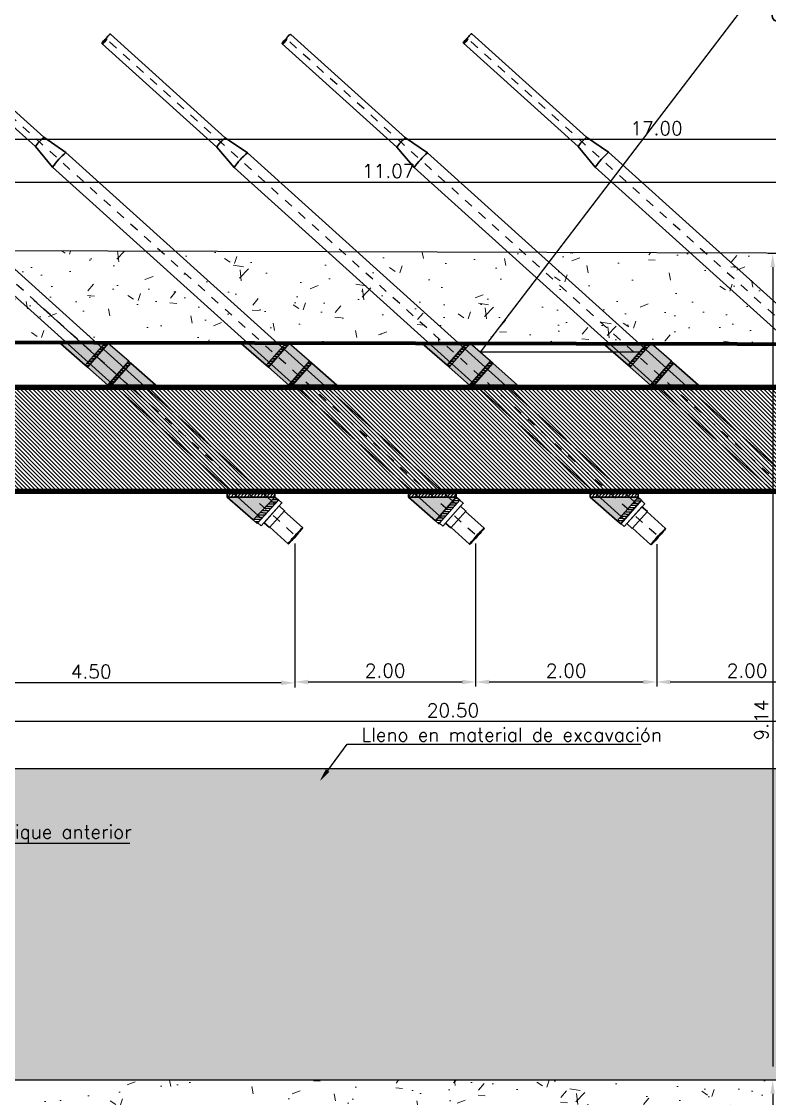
# Model space of a CAD drawing. Header units: metres. Extents: x 1080594 to 1081411, y 976871 to 977162.
# Drawn here: x 1080996.61 to 1081004.88, y 977065.59 to 977077.49 of the extents above; entities that cross this region are included whole.
import ezdxf
from ezdxf import colors
from ezdxf.entities.mleader import LeaderData, LeaderLine
from ezdxf.math import Vec2, Vec3

# ---------------------------------------------------------------- set-up
doc = ezdxf.new("R2010")
doc.units = ezdxf.units.M
doc.header["$LTSCALE"] = 25.4
doc.linetypes.add('DASHDOT', pattern=[1, 0.5, -0.25, 0, -0.25])
for name, color, linetype in [('CONTRAPESO', 3, 'Continuous'), ('DIMCONTRAPESO', 1, 'Continuous'), ('EJECABLES', 203, 'DASHDOT'), ('NEOPRENO', 24, 'Continuous'), ('PERFIL MET', 37, 'Continuous'), ('SOLIDOS', 9, 'Continuous')]:
    doc.layers.add(name, color=color, linetype=linetype)
for name, color, linetype, lineweight in [('COTA', 1, 'Continuous', 30), ('COTACIM', 20, 'Continuous', 5), ('DUCTO', 142, 'Continuous', 30), ('PLATINA', 54, 'Continuous', 30), ('SOLIDOREFCONT', 254, 'Continuous', 5), ('TUNEL', 5, 'Continuous', 20)]:
    doc.layers.add(name, color=color, linetype=linetype, lineweight=lineweight)
doc.styles.add('romans', font='romans.shx')
doc.dimstyles.new('Copy 75', dxfattribs={"dimtxt": 0.15, "dimasz": 0.15, "dimexe": 0.05, "dimexo": 0.05, "dimgap": 0.05, "dimtad": 1, "dimzin": 0, "dimdsep": 46, "dimtxsty": 'romans', "dimcen": 0.002, "dimclrd": 1, "dimclre": 1, "dimclrt": 3, "dimadec": 4, "dimazin": 0, "dimtfac": 1, "dimtofl": 0, "dimtmove": 1, "dimatfit": 3, "dimfxl": 1, "dimtolj": 1, "dimtzin": 0, "dimarcsym": 1})
pattern_1 = [(45, (307.6941268451046, 0), (-0.002245064030267288, 0.002245064030267288), [])]

# ---------------------------------------------------------------- blocks, each defined once
blk = doc.blocks.new('tir')
at = {"layer": 'DUCTO'}
for p, q in [((1080511.83638699, 977008.5160273126), (1080513.543043579, 977008.5161831364)), ((1080511.836907378, 977008.3760259475), (1080513.543032915, 977008.37618561))]:
    blk.add_line(p, q, dxfattribs=at)
for points in [[(1080505.328072925, 977008.5653855414), (1080505.603072925, 977008.5654091103)], [(1080505.733068108, 977008.5555077032), (1080511.543241181, 977008.5560056631)], [(1080511.543241181, 977008.5560056631), (1080511.836255565, 977008.5160272893)], [(1080505.32811287, 977008.3254074359), (1080505.603112872, 977008.3254136156)], [(1080505.733086963, 977008.3355077041), (1080511.543260036, 977008.3360056642)], [(1080511.543260036, 977008.3360056642), (1080511.836907378, 977008.3760308315)]]:
    blk.add_lwpolyline(points, dxfattribs=at)
for points in [[(1080505.603113705, 977008.3204091132), (1080505.683092707, 977008.320415968), (1080505.683072092, 977008.5704159667), (1080505.603072093, 977008.5704077805)], [(1080505.683122265, 977008.2755034216), (1080505.733092106, 977008.275507704), (1080505.733062966, 977008.6155077033), (1080505.683093125, 977008.61550342)]]:
    blk.add_lwpolyline(points, close=True, dxfattribs=at)
for centre, radius, start, end in [((1080510.656986465, 977008.4459297067), 0.8930644645994985, 352.9297418690614, 7.080079153882643), ((1080511.251352555, 977008.4433042796), 0.5894066242695094, 353.4461152477661, 7.087410311340934)]:
    blk.add_arc(centre, radius, start, end, dxfattribs=at)
blk.add_ellipse((1080505.328039857, 977008.4453876906), major_axis=(-3.306799177286555e-05, -0.1199978507391652), ratio=0.04456574915158485, dxfattribs=at)
at = {"layer": 'DUCTO', "extrusion": (0, 0, -0.9999999999999999)}
blk.add_ellipse((1080513.542949842, 977008.481178864), major_axis=(1.748219530441295e-05, -0.03500717952941799), ratio=0.24420068418592, start_param=3.14808674122023, end_param=6.280903449001622, dxfattribs=at)
at = {"layer": 'DUCTO', "extrusion": (0, 0, -0.9999999999999998)}
blk.add_ellipse((1080513.54301544, 977008.4111786617), major_axis=(1.74751400463253e-05, -0.03499305174499892), ratio=0.2442992756047625, dxfattribs=at)
at = {"layer": 'EJECABLES', "ltscale": 0.008}
blk.add_lwpolyline([(1080505.360600902, 977008.4454757803), (1080513.540696156, 977008.4461768557)], dxfattribs=at)
blk = doc.blocks.new('*D145')
at = {"layer": 'COTA', "color": 1, "lineweight": -2, "transparency": 16777216}
for p, q in [((1080995.1333278, 977075.0144447949), (1080995.1333278, 977076.2368018586)), ((1081011.983132383, 977076.1868018586), (1080995.2833278, 977076.1868018586)), ((1081012.133132383, 977074.9602204016), (1081012.133132383, 977076.2368018586))]:
    blk.add_line(p, q, dxfattribs=at)
at = {"layer": 'COTA', "color": 1, "transparency": 16777216}
for points in [[(1080995.2833278, 977076.2118018586), (1080995.2833278, 977076.1618018586), (1080995.1333278, 977076.1868018586)], [(1081011.983132383, 977076.2118018586), (1081011.983132383, 977076.1618018586), (1081012.133132383, 977076.1868018586)]]:
    blk.add_solid(points, dxfattribs=at)
at = {"layer": 'Defpoints', "color": 0, "transparency": 16777216}
for p in [(1080995.1333278, 977076.1868018586), (1080995.1333278, 977074.9644447948), (1081012.133132383, 977074.9102204016)]:
    blk.add_point(p, dxfattribs=at)
at = {"layer": 'COTA', "color": 3, "transparency": 16777216, "insert": (1081003.633230092, 977076.3118018586), "char_height": 0.15, "attachment_point": 5, "style": 'romans'}
blk.add_mtext('\\A1;17.00', dxfattribs=at)
blk = doc.blocks.new('*D146')
at = {"layer": 'COTA', "color": 1, "lineweight": -2, "transparency": 16777216}
for p, q in [((1080991.133367889, 977072.2258459799), (1080991.133367889, 977069.7034146265)), ((1081011.482886703, 977069.7534146266), (1080991.283367889, 977069.7534146266)), ((1081011.632886702, 977069.5855945961), (1081011.632886702, 977069.8034146266))]:
    blk.add_line(p, q, dxfattribs=at)
at = {"layer": 'COTA', "color": 1, "transparency": 16777216}
for points in [[(1080991.283367889, 977069.7784146266), (1080991.283367889, 977069.7284146266), (1080991.133367889, 977069.7534146266)], [(1081011.482886703, 977069.7784146266), (1081011.482886703, 977069.7284146266), (1081011.632886702, 977069.7534146266)]]:
    blk.add_solid(points, dxfattribs=at)
at = {"layer": 'Defpoints', "color": 0, "transparency": 16777216}
for p in [(1080991.133367889, 977072.2758459799), (1080991.133367889, 977069.7534146266), (1081011.632886702, 977069.5355945961)]:
    blk.add_point(p, dxfattribs=at)
at = {"layer": 'COTA', "color": 3, "transparency": 16777216, "insert": (1081001.383127296, 977069.8784146266), "char_height": 0.15, "attachment_point": 5, "style": 'romans'}
blk.add_mtext('\\A1;20.50', dxfattribs=at)
blk = doc.blocks.new('*D152')
at = {"layer": 'Defpoints', "color": 0, "transparency": 16777216}
for p in [(1080999.633180856, 977071.7232548719), (1080995.133223828, 977070.3631833484), (1080995.133223828, 977070.1822700725)]:
    blk.add_point(p, dxfattribs=at)
at = {"layer": 'DIMCONTRAPESO', "color": 1, "lineweight": -2, "transparency": 16777216}
for p, q in [((1080999.633180856, 977071.6732548719), (1080999.633180856, 977070.1322700725)), ((1080995.133223828, 977070.3131833484), (1080995.133223828, 977070.1322700725)), ((1080999.483180856, 977070.1822700725), (1080995.283223828, 977070.1822700725))]:
    blk.add_line(p, q, dxfattribs=at)
at = {"layer": 'DIMCONTRAPESO', "color": 1, "transparency": 16777216}
for points in [[(1080995.283223828, 977070.2072700725), (1080995.283223828, 977070.1572700725), (1080995.133223828, 977070.1822700725)], [(1080999.483180856, 977070.2072700725), (1080999.483180856, 977070.1572700725), (1080999.633180856, 977070.1822700725)]]:
    blk.add_solid(points, dxfattribs=at)
at = {"layer": 'DIMCONTRAPESO', "color": 3, "transparency": 16777216, "insert": (1080997.383202342, 977070.3072700725), "char_height": 0.15, "attachment_point": 5, "style": 'romans'}
blk.add_mtext('\\A1;4.50', dxfattribs=at)
blk = doc.blocks.new('*D153')
at = {"layer": 'Defpoints', "color": 0, "transparency": 16777216}
for p in [(1080999.633180856, 977071.7743143179), (1081001.633180856, 977071.7743143179), (1081001.633180856, 977070.1918618797)]:
    blk.add_point(p, dxfattribs=at)
at = {"layer": 'DIMCONTRAPESO', "color": 1, "lineweight": -2, "transparency": 16777216}
for p, q in [((1080999.633180856, 977071.7243143178), (1080999.633180856, 977070.1418618796)), ((1081001.633180856, 977071.7243143178), (1081001.633180856, 977070.1418618796)), ((1080999.783180856, 977070.1918618797), (1081001.483180856, 977070.1918618797))]:
    blk.add_line(p, q, dxfattribs=at)
at = {"layer": 'DIMCONTRAPESO', "color": 1, "transparency": 16777216}
for points in [[(1080999.783180856, 977070.2168618797), (1080999.783180856, 977070.1668618796), (1080999.633180856, 977070.1918618797)], [(1081001.483180856, 977070.2168618797), (1081001.483180856, 977070.1668618796), (1081001.633180856, 977070.1918618797)]]:
    blk.add_solid(points, dxfattribs=at)
at = {"layer": 'DIMCONTRAPESO', "color": 3, "transparency": 16777216, "insert": (1081000.633180856, 977070.3168618797), "char_height": 0.15, "attachment_point": 5, "style": 'romans'}
blk.add_mtext('\\A1;2.00', dxfattribs=at)
blk = doc.blocks.new('*D154')
at = {"layer": 'Defpoints', "color": 0, "transparency": 16777216}
for p in [(1081003.635851028, 977071.7647225109), (1081001.633180856, 977071.413930702), (1081003.635851028, 977070.1918618797)]:
    blk.add_point(p, dxfattribs=at)
at = {"layer": 'DIMCONTRAPESO', "color": 1, "lineweight": -2, "transparency": 16777216}
for p, q in [((1081003.635851028, 977071.7147225109), (1081003.635851028, 977070.1418618796)), ((1081001.633180856, 977071.363930702), (1081001.633180856, 977070.1418618796)), ((1081001.783180856, 977070.1918618797), (1081003.485851028, 977070.1918618797))]:
    blk.add_line(p, q, dxfattribs=at)
at = {"layer": 'DIMCONTRAPESO', "color": 1, "transparency": 16777216}
for points in [[(1081001.783180856, 977070.2168618797), (1081001.783180856, 977070.1668618796), (1081001.633180856, 977070.1918618797)], [(1081003.485851028, 977070.2168618797), (1081003.485851028, 977070.1668618796), (1081003.635851028, 977070.1918618797)]]:
    blk.add_solid(points, dxfattribs=at)
at = {"layer": 'DIMCONTRAPESO', "color": 3, "transparency": 16777216, "insert": (1081002.634515942, 977070.3168618797), "char_height": 0.15, "attachment_point": 5, "style": 'romans'}
blk.add_mtext('\\A1;2.00', dxfattribs=at)
blk = doc.blocks.new('*D155')
at = {"layer": 'Defpoints', "color": 0, "transparency": 16777216}
for p in [(1081003.635851028, 977071.7647225109), (1081005.633215201, 977071.7666398275), (1081005.633215201, 977070.1918618797)]:
    blk.add_point(p, dxfattribs=at)
at = {"layer": 'DIMCONTRAPESO', "color": 1, "lineweight": -2, "transparency": 16777216}
for p, q in [((1081003.635851028, 977071.7147225109), (1081003.635851028, 977070.1418618796)), ((1081005.633215201, 977071.7166398275), (1081005.633215201, 977070.1418618796)), ((1081003.785851028, 977070.1918618797), (1081005.483215201, 977070.1918618797))]:
    blk.add_line(p, q, dxfattribs=at)
at = {"layer": 'DIMCONTRAPESO', "color": 1, "transparency": 16777216}
for points in [[(1081003.785851028, 977070.2168618797), (1081003.785851028, 977070.1668618796), (1081003.635851028, 977070.1918618797)], [(1081005.483215201, 977070.2168618797), (1081005.483215201, 977070.1668618796), (1081005.633215201, 977070.1918618797)]]:
    blk.add_solid(points, dxfattribs=at)
at = {"layer": 'DIMCONTRAPESO', "color": 3, "transparency": 16777216, "insert": (1081004.634533115, 977070.3168618797), "char_height": 0.15, "attachment_point": 5, "style": 'romans'}
blk.add_mtext('\\A1;2.00', dxfattribs=at)
blk = doc.blocks.new('*D195')
at = {"layer": 'Defpoints', "color": 0, "transparency": 16777216}
for p in [(1080995.1333278, 977075.7138617919), (1081006.202970979, 977075.5552750548), (1080995.1333278, 977074.9810370329)]:
    blk.add_point(p, dxfattribs=at)
at = {"layer": 'DIMCONTRAPESO', "color": 1, "lineweight": -2, "transparency": 16777216}
for p, q in [((1080995.1333278, 977075.031037033), (1080995.1333278, 977075.7638617919)), ((1081006.052970979, 977075.7138617919), (1080995.2833278, 977075.7138617919)), ((1081006.202970979, 977075.6052750548), (1081006.202970979, 977075.7638617919))]:
    blk.add_line(p, q, dxfattribs=at)
at = {"layer": 'DIMCONTRAPESO', "color": 1, "transparency": 16777216}
for points in [[(1080995.2833278, 977075.7388617919), (1080995.2833278, 977075.6888617919), (1080995.1333278, 977075.7138617919)], [(1081006.052970979, 977075.7388617919), (1081006.052970979, 977075.6888617919), (1081006.202970979, 977075.7138617919)]]:
    blk.add_solid(points, dxfattribs=at)
at = {"layer": 'DIMCONTRAPESO', "color": 3, "transparency": 16777216, "insert": (1081000.66814939, 977075.8388617919), "char_height": 0.15, "attachment_point": 5, "style": 'romans'}
blk.add_mtext('\\A1;11.07', dxfattribs=at)
blk = doc.blocks.new('*D745')
at = {"layer": 'Defpoints', "color": 0, "transparency": 16777216}
for p in [(1081006.20297098, 977074.9277029891), (1081004.918015164, 977065.7911778174), (1081005.98628861, 977065.7911778174)]:
    blk.add_point(p, dxfattribs=at)
at = {"layer": 'TUNEL', "color": 1, "lineweight": -2, "transparency": 16777216}
for p, q in [((1081006.15297098, 977074.9277029891), (1081004.868015164, 977074.9277029891)), ((1081004.918015164, 977074.777702989), (1081004.918015164, 977065.9411778174)), ((1081005.93628861, 977065.7911778174), (1081004.868015164, 977065.7911778174))]:
    blk.add_line(p, q, dxfattribs=at)
at = {"layer": 'TUNEL', "color": 1, "transparency": 16777216}
for points in [[(1081004.893015164, 977074.777702989), (1081004.943015164, 977074.777702989), (1081004.918015164, 977074.9277029891)], [(1081004.893015164, 977065.9411778174), (1081004.943015164, 977065.9411778174), (1081004.918015164, 977065.7911778174)]]:
    blk.add_solid(points, dxfattribs=at)
at = {"layer": 'TUNEL', "color": 3, "transparency": 16777216, "insert": (1081004.793015162, 977069.7705731316), "char_height": 0.15, "attachment_point": 5, "rotation": 90, "style": 'romans'}
blk.add_mtext('\\A1;9.14', dxfattribs=at)
blk = doc.blocks.new('*D746')
at = {"layer": 'Defpoints', "color": 0, "transparency": 16777216}
for p in [(1081005.986288609, 977065.7902194388), (1081004.917855433, 977062.7902194388), (1081005.486475282, 977062.7902194388)]:
    blk.add_point(p, dxfattribs=at)
at = {"layer": 'TUNEL', "color": 1, "lineweight": -2, "transparency": 16777216}
for p, q in [((1081005.936288609, 977065.7902194388), (1081004.867855433, 977065.7902194388)), ((1081004.917855433, 977065.6402194388), (1081004.917855433, 977062.9402194389)), ((1081005.436475282, 977062.7902194388), (1081004.867855433, 977062.7902194388))]:
    blk.add_line(p, q, dxfattribs=at)
at = {"layer": 'TUNEL', "color": 1, "transparency": 16777216}
for points in [[(1081004.892855433, 977065.6402194388), (1081004.942855433, 977065.6402194388), (1081004.917855433, 977065.7902194388)], [(1081004.892855433, 977062.9402194389), (1081004.942855433, 977062.9402194389), (1081004.917855433, 977062.7902194388)]]:
    blk.add_solid(points, dxfattribs=at)
at = {"layer": 'TUNEL', "color": 3, "transparency": 16777216, "insert": (1081004.792855432, 977064.290219439), "char_height": 0.15, "attachment_point": 5, "rotation": 90, "style": 'romans'}
blk.add_mtext('\\A1;3.00', dxfattribs=at)

msp = doc.modelspace()

# ---------------------------------------------------------------- hatches: boundary and pattern name
at = {"layer": 'NEOPRENO', "transparency": 33554495}
h = msp.add_hatch(color=256, dxfattribs=at)
h.dxf.hatch_style = 1
h.paths.add_polyline_path([(1080997.566650997, 977073.4740626292), (1080997.79770198, 977073.7370095984), (1080997.572342471, 977073.935032555), (1080997.341291488, 977073.6720855858)])
h = msp.add_hatch(color=256, dxfattribs=at)
h.dxf.hatch_style = 1
h.paths.add_polyline_path([(1080999.567243736, 977073.4740491892), (1080999.798294719, 977073.7369961585), (1080999.57293521, 977073.9350191151), (1080999.341884227, 977073.6720721459)])
h = msp.add_hatch(color=256, dxfattribs=at)
h.dxf.hatch_style = 1
h.paths.add_polyline_path([(1081001.567145563, 977073.4740626293), (1081001.798196546, 977073.7370095985), (1081001.572837037, 977073.9350325551), (1081001.341786053, 977073.6720855859)])
h = msp.add_hatch(color=256, dxfattribs=at)
h.dxf.hatch_style = 1
h.paths.add_polyline_path([(1081003.567926116, 977073.4740626292), (1081003.798977099, 977073.7370095984), (1081003.57361759, 977073.935032555), (1081003.342566607, 977073.6720855858)])
at = {"layer": 'PERFIL MET'}
h = msp.add_hatch(dxfattribs=at)
h.set_pattern_fill('ANSI31', color=256, scale=0.001)
h.set_pattern_definition(pattern_1)
h.paths.add_polyline_path([(1081011.632720807, 977073.926336568), (1080995.633167386, 977073.9603397719), (1080995.633167543, 977073.9349397718), (1081011.632720964, 977073.9009365678)])
h = msp.add_hatch(dxfattribs=at)
h.set_pattern_fill('ANSI31', color=256, scale=0.001)
h.set_pattern_definition(pattern_1)
h.paths.add_polyline_path([(1081011.632886702, 977073.4739707632), (1081011.632886702, 977073.4231707632), (1080991.133327663, 977073.4231707632), (1080991.133327938, 977073.4740816075)])
h = msp.add_hatch(dxfattribs=at)
h.set_pattern_fill('ANSI31', color=256, scale=0.01, angle=90)
h.set_pattern_definition([(135, (307.6941268451046, 0), (-0.02245064030267288, -0.02245064030267288), [])])
h.paths.add_polyline_path([(1081011.632886702, 977073.4231707632), (1080991.1333278, 977073.4231491782), (1080991.1333278, 977072.3247707632), (1081011.632886702, 977072.3247707632)])
h = msp.add_hatch(dxfattribs=at)
h.set_pattern_fill('ANSI31', color=256, scale=0.001)
h.set_pattern_definition(pattern_1)
h.paths.add_polyline_path([(1081011.632886702, 977072.3247707632), (1081011.632886702, 977072.2739707632), (1080991.133327663, 977072.2739707632), (1080991.133327938, 977072.3248816076)])
at = {"layer": 'PLATINA', "transparency": 33554531}
h = msp.add_hatch(color=252, dxfattribs=at)
h.dxf.hatch_style = 1
h.paths.add_polyline_path([(1080997.530070495, 977073.9350308947), (1080997.317437161, 977073.6930445246), (1080997.042046498, 977073.935032555)])
at = {"layer": 'PLATINA'}
h = msp.add_hatch(dxfattribs=at)
h.set_pattern_fill('ANSI31', color=256, scale=0.007999999999999998, angle=-45.14532782505878)
h.set_pattern_definition([(359.8546721749412, (-373666.8546801899, 1053961.129899967), (6.442573658642825e-05, 0.02539991829365727), [])])
h.paths.add_polyline_path([(1080997.317437161, 977073.6930445246), (1080997.530071954, 977073.935032555), (1080997.572342471, 977073.935032555), (1080997.341292386, 977073.6720866078)])
at = {"layer": 'PLATINA', "transparency": 33554531}
h = msp.add_hatch(color=252, dxfattribs=at)
h.dxf.hatch_style = 1
h.paths.add_polyline_path([(1080999.530663234, 977073.9350174548), (1080999.3180299, 977073.6930310847), (1080999.042639237, 977073.9350191151)])
at = {"layer": 'PLATINA'}
h = msp.add_hatch(dxfattribs=at)
h.set_pattern_fill('ANSI31', color=256, scale=0.007999999999999998, angle=-45.14532782505878)
h.set_pattern_definition([(359.8546721749412, (-373664.854087451, 1053961.129886527), (6.442573658642825e-05, 0.02539991829365727), [])])
h.paths.add_polyline_path([(1080999.3180299, 977073.6930310847), (1080999.530664693, 977073.9350191151), (1080999.57293521, 977073.9350191151), (1080999.341885125, 977073.6720731679)])
at = {"layer": 'PLATINA', "transparency": 33554531}
h = msp.add_hatch(color=252, dxfattribs=at)
h.dxf.hatch_style = 1
h.paths.add_polyline_path([(1081001.530565061, 977073.9350308948), (1081001.317931727, 977073.6930445248), (1081001.042541064, 977073.9350325551)])
at = {"layer": 'PLATINA'}
h = msp.add_hatch(dxfattribs=at)
h.set_pattern_fill('ANSI31', color=256, scale=0.007999999999999998, angle=-45.14532782505878)
h.set_pattern_definition([(359.8546721749412, (-373662.854185624, 1053961.129899967), (6.442573658642825e-05, 0.02539991829365727), [])])
h.paths.add_polyline_path([(1081001.317931727, 977073.6930445248), (1081001.53056652, 977073.9350325551), (1081001.572837037, 977073.9350325551), (1081001.341786952, 977073.6720866079)])
at = {"layer": 'PLATINA', "transparency": 33554531}
h = msp.add_hatch(color=252, dxfattribs=at)
h.dxf.hatch_style = 1
h.paths.add_polyline_path([(1081003.531345614, 977073.9350308947), (1081003.31871228, 977073.6930445246), (1081003.043321617, 977073.935032555)])
at = {"layer": 'PLATINA'}
h = msp.add_hatch(dxfattribs=at)
h.set_pattern_fill('ANSI31', color=256, scale=0.007999999999999998, angle=-45.14532782505878)
h.set_pattern_definition([(359.8546721749412, (-373660.853405071, 1053961.129899967), (6.442573658642825e-05, 0.02539991829365727), [])])
h.paths.add_polyline_path([(1081003.31871228, 977073.6930445246), (1081003.531347073, 977073.935032555), (1081003.57361759, 977073.935032555), (1081003.342567505, 977073.6720866078)])
h = msp.add_hatch(dxfattribs=at)
h.set_pattern_fill('ANSI31', color=256, scale=0.007999999999999998, angle=-45.14532782505878)
h.set_pattern_definition([(359.8546721749412, (307.7827012117486, 9.304762352257967e-05), (6.442573658643064e-05, 0.02539991829365727), [])])
h.paths.add_polyline_path([(1080997.821554922, 977073.7160548932), (1080997.608916507, 977073.4740626293), (1080997.566649528, 977073.4740609577), (1080997.797701491, 977073.7370090414)])
at = {"layer": 'PLATINA', "transparency": 33554531}
h = msp.add_hatch(color=252, dxfattribs=at)
h.dxf.hatch_style = 1
h.paths.add_polyline_path([(1080997.608917965, 977073.4740642895), (1080997.821554971, 977073.7160549489), (1080998.096997257, 977073.4740631864)])
at = {"layer": 'PLATINA'}
h = msp.add_hatch(dxfattribs=at)
h.set_pattern_fill('ANSI31', color=256, scale=0.007999999999999998, angle=-45.14532782505878)
h.set_pattern_definition([(359.8546721749412, (309.7832939506043, 7.96077074483037e-05), (6.442573658643064e-05, 0.02539991829365727), [])])
h.paths.add_polyline_path([(1080999.822147661, 977073.7160414533), (1080999.609509246, 977073.4740491894), (1080999.567242267, 977073.4740475178), (1080999.79829423, 977073.7369956014)])
at = {"layer": 'PLATINA', "transparency": 33554531}
h = msp.add_hatch(color=252, dxfattribs=at)
h.dxf.hatch_style = 1
h.paths.add_polyline_path([(1080999.609510704, 977073.4740508496), (1080999.82214771, 977073.716041509), (1081000.097589996, 977073.4740497465)])
at = {"layer": 'PLATINA'}
h = msp.add_hatch(dxfattribs=at)
h.set_pattern_fill('ANSI31', color=256, scale=0.007999999999999998, angle=-45.14532782505878)
h.set_pattern_definition([(359.8546721749412, (311.7831957775634, 9.30477399379015e-05), (6.442573658643064e-05, 0.02539991829365727), [])])
h.paths.add_polyline_path([(1081001.822049488, 977073.7160548933), (1081001.609411073, 977073.4740626294), (1081001.567144094, 977073.4740609578), (1081001.798196057, 977073.7370090415)])
at = {"layer": 'PLATINA', "transparency": 33554531}
h = msp.add_hatch(color=252, dxfattribs=at)
h.dxf.hatch_style = 1
h.paths.add_polyline_path([(1081001.609412531, 977073.4740642896), (1081001.822049537, 977073.716054949), (1081002.097491823, 977073.4740631866)])
at = {"layer": 'PLATINA'}
h = msp.add_hatch(dxfattribs=at)
h.set_pattern_fill('ANSI31', color=256, scale=0.007999999999999998, angle=-45.14532782505878)
h.set_pattern_definition([(359.8546721749412, (313.7839763306547, 9.304762352257967e-05), (6.442573658643064e-05, 0.02539991829365727), [])])
h.paths.add_polyline_path([(1081003.822830041, 977073.7160548932), (1081003.610191626, 977073.4740626293), (1081003.567924647, 977073.4740609577), (1081003.79897661, 977073.7370090414)])
at = {"layer": 'PLATINA', "transparency": 33554531}
h = msp.add_hatch(color=252, dxfattribs=at)
h.dxf.hatch_style = 1
h.paths.add_polyline_path([(1081003.610193084, 977073.4740642895), (1081003.82283009, 977073.7160549489), (1081004.098272376, 977073.4740631864)])
at = {"layer": 'PLATINA'}
h = msp.add_hatch(dxfattribs=at)
h.set_pattern_fill('ANSI31', color=256, scale=0.008)
h.set_pattern_definition([(45, (322.0899406943936, -51.65062450990081), (-0.0179605122421383, 0.01796051224213831), [])])
h.paths.add_polyline_path([(1080999.415200745, 977072.2739707632), (1080998.885200745, 977072.2739707632), (1080998.885200745, 977072.2358707632), (1080999.415200745, 977072.2358707632)])
at = {"layer": 'PLATINA', "transparency": 33554531}
h = msp.add_hatch(color=252, dxfattribs=at)
h.dxf.hatch_style = 1
h.paths.add_polyline_path([(1080999.415200745, 977072.235496773), (1080999.173305349, 977071.9832248089), (1080998.885200745, 977072.2358674197)])
at = {"layer": 'PLATINA'}
h = msp.add_hatch(dxfattribs=at)
h.set_pattern_fill('ANSI31', color=256, scale=0.008, angle=-48.69920112767806)
h.set_pattern_definition([(356.300798872322, (-366104.3762637599, 1143983.130477104), (0.001638767216662715, 0.02534707955583032), [])])
h.paths.add_polyline_path([(1080999.173075691, 977071.982985299), (1080999.415200745, 977072.235496773), (1080999.453759608, 977072.2023294172), (1080999.216984111, 977071.9444097236)])
at = {"layer": 'PLATINA', "transparency": 33554531}
h = msp.add_hatch(color=252, dxfattribs=at)
h.dxf.hatch_style = 1
h.paths.add_polyline_path([(1081001.419873594, 977072.2355201355), (1081001.18919561, 977071.9729518812), (1081000.889873594, 977072.2358907822)])
at = {"layer": 'PLATINA'}
h = msp.add_hatch(dxfattribs=at)
h.set_pattern_fill('ANSI31', color=256, scale=0.008)
h.set_pattern_definition([(45, (320.0979500783142, -51.65062316542026), (-0.0179605122421383, 0.01796051224213831), [])])
h.paths.add_polyline_path([(1081001.419898652, 977072.2739721077), (1081000.889898652, 977072.2739721077), (1081000.889898652, 977072.2358721077), (1081001.419898652, 977072.2358721077)])
h = msp.add_hatch(dxfattribs=at)
h.set_pattern_fill('ANSI31', color=256, scale=0.008, angle=-48.69920112767806)
h.set_pattern_definition([(356.300798872322, (-366106.3715909106, 1143983.123887268), (0.001638767216662715, 0.02534707955583032), [])])
h.paths.add_polyline_path([(1081001.18919561, 977071.9729518812), (1081001.419873594, 977072.2355201355), (1081001.458432458, 977072.2023527797), (1081001.227380495, 977071.939404696)])
h = msp.add_hatch(dxfattribs=at)
h.set_pattern_fill('ANSI31', color=256, scale=0.008)
h.set_pattern_definition([(45, (318.1076473949943, -51.6504922065651), (-0.0179605122421383, 0.01796051224213831), [])])
h.paths.add_polyline_path([(1081003.429595968, 977072.2741030665), (1081002.899595968, 977072.2741030665), (1081002.899595968, 977072.2360030665), (1081003.429595968, 977072.2360030665)])
at = {"layer": 'PLATINA', "transparency": 33554531}
h = msp.add_hatch(color=252, dxfattribs=at)
h.dxf.hatch_style = 1
h.paths.add_polyline_path([(1081003.429595968, 977072.2356290764), (1081003.198917984, 977071.9730608221), (1081002.899595968, 977072.2359997231)])
at = {"layer": 'PLATINA'}
h = msp.add_hatch(dxfattribs=at)
h.set_pattern_fill('ANSI31', color=256, scale=0.008, angle=-48.69920112767806)
h.set_pattern_definition([(356.300798872322, (-366108.3718960345, 1143983.123996209), (0.001638767216662715, 0.02534707955583032), [])])
h.paths.add_polyline_path([(1081003.198917984, 977071.9730608221), (1081003.429595968, 977072.2356290764), (1081003.468154832, 977072.2024617206), (1081003.237102869, 977071.9395136369)])
at = {"layer": 'SOLIDOREFCONT', "true_color": 0x5b5b5b, "transparency": 33554546}
h = msp.add_hatch(dxfattribs=at)
h.set_pattern_fill('AR-CONC', color=251, scale=0.005)
h.set_pattern_definition([(49.99999999999999, (0, 0.6438796668080613), (0.91092334498002, -0.07969542769451543), [0.09525, -1.04775]), (355, (0, 0.6438796668080613), (-0.1762171071248467, 0.9552842261951757), [0.0762, -0.83820292085]), (100.4514447, (0.075910035, 0.6372383993080613), (0.7347062354517664, 0.8755887595609755), [0.080950044, -0.8904512229999999]), (46.18420000000002, (0, 0.8978796668080613), (1.35539520446065, -0.2102116396636357), [0.1428749999999999, -1.571625]), (96.63555760999996, (0.1129495, 0.8803621668080613), (1.187020670257515, 1.237130622988608), [0.1214251157, -1.3356780408]), (351.1841511700001, (0, 0.8978796668080613), (1.187020670324885, 1.237130622927663), [0.11429983535, -1.2572986596]), (21, (0.127, 0.8343796668080613), (0.7580719563456624, -0.5113259909354381), [0.09525, -1.04775]), (326.0000000000001, (0.127, 0.8343796668080613), (0.3090101417382354, 0.9209398306115963), [0.0762, -0.8382]), (71.45144499999999, (0.190172663, 0.7917691673080614), (1.067082096393581, 0.4096138444295262), [0.08095004400000001, -0.8904496879999999]), (37.50000000000001, (0, 0.6438796668080613), (0.01544301625295908, 0.4227751943657655), [0, -0.82804, 0, -0.8509000000000001, 0, -0.8413750000000001]), (7.499999999999999, (0, 0.6438796668080613), (0.3340983125515287, 0.5009028740905975), [0, -0.48514, 0, -0.80899, 0, -0.320675]), (327.5, (-0.28321, 0.6438796668080613), (0.677952975834357, -0.02864371996336722), [0, -0.3175, 0, -0.9906, 0, -1.31445]), (317.5, (-0.41021, 0.6438796668080613), (0.7406459069300902, 0.1271324551666652), [0, -0.41275, 0, -0.65786, 0, -0.93345])])
h.paths.add_polyline_path([(1080995.632886702, 977065.7902194388), (1080995.632886702, 977072.2239602918), (1080995.133260797, 977072.2239812345), (1080995.133073375, 977062.7902194388), (1081012.132966718, 977062.7902194388), (1081012.133073375, 977074.9102194388), (1080995.133167086, 977074.9603397719), (1080995.133285938, 977073.5239812343), (1080995.632886702, 977073.5239602921), (1080995.632886702, 977073.9603397719), (1081011.632720964, 977073.926339772), (1081011.632886702, 977065.7902194388)])
at = {"layer": 'SOLIDOS'}
h = msp.add_hatch(dxfattribs=at)
h.set_pattern_fill('SWAMP', color=252, scale=0.005)
h.set_pattern_definition([(0, (307.6936644841917, 0.4348793483804911), (0.0635, 0.109985226181), [0.015875, -0.111125]), (90, (307.7016019842122, 0.4348793483804911), (-0.06349999999999999, 0.109985226181), [0.0079375, -0.212032952362]), (90, (307.7035863592755, 0.4348793483804911), (-0.06349999999999999, 0.109985226181), [0.006350000000000001, -0.213620452362]), (90, (307.6996176091488, 0.4348793483804911), (-0.06349999999999999, 0.109985226181), [0.006350000000000001, -0.213620452362]), (59.99999999999999, (307.705570734106, 0.4348793483804911), (-0.06349999991372332, 0.1099852262308119), [0.00508, -0.12192]), (120, (307.6976332340855, 0.4348793483804911), (-0.1269999999137233, 4.981188794772607e-11), [0.005079999999999997, -0.1219199999999999])])
h.paths.add_polyline_path([(1081011.630468822, 977069.235687204), (1080995.632924267, 977069.2356849347), (1080995.632924267, 977065.7902191204), (1081011.632924267, 977065.7902191203)])

# ---------------------------------------------------------------- linework, layer by layer
at = {"layer": 'CONTRAPESO'}
for points in [[(1080995.133260797, 977072.2239812345), (1080995.133073375, 977062.7902194388), (1081012.132966718, 977062.7902194388), (1081012.133073375, 977074.9102194388), (1080995.133167086, 977074.9603397719), (1080995.133285938, 977073.5239812343), (1080995.632886702, 977073.5239602921), (1080995.632886702, 977073.9603397719), (1081011.632720964, 977073.926339772), (1081011.632886702, 977065.7902194388), (1080995.632886702, 977065.7902194388), (1080995.632886702, 977072.2239602918)], [(1080995.632887224, 977069.2354127095), (1081011.632487653, 977069.2356874904), (1081011.632924267, 977065.7902191203), (1080995.63296131, 977065.7902191204)]]:
    msp.add_lwpolyline(points, close=True, dxfattribs=at)
at = {"layer": 'COTA', "color": 2}
msp.add_lwpolyline([(1080996.750331135, 977074.414117716), (1080998.107895322, 977073.1903489444)], dxfattribs=at)
at = {"layer": 'NEOPRENO'}
for points in [[(1080997.566650997, 977073.4740626292), (1080997.79770198, 977073.7370095984), (1080997.572342471, 977073.935032555), (1080997.341291488, 977073.6720855858), (1080997.566650997, 977073.4740626292)], [(1080999.567243736, 977073.4740491892), (1080999.798294719, 977073.7369961585), (1080999.57293521, 977073.9350191151), (1080999.341884227, 977073.6720721459), (1080999.567243736, 977073.4740491892)], [(1081001.567145563, 977073.4740626293), (1081001.798196546, 977073.7370095985), (1081001.572837037, 977073.9350325551), (1081001.341786053, 977073.6720855859), (1081001.567145563, 977073.4740626293)], [(1081003.567926116, 977073.4740626292), (1081003.798977099, 977073.7370095984), (1081003.57361759, 977073.935032555), (1081003.342566607, 977073.6720855858), (1081003.567926116, 977073.4740626292)]]:
    msp.add_lwpolyline(points, dxfattribs=at)
at = {"layer": 'PERFIL MET'}
for points in [[(1081011.632720807, 977073.926336568), (1080995.633167386, 977073.9603397719), (1080995.633167543, 977073.9349397718), (1081011.632720964, 977073.9009365678)], [(1081011.632886702, 977073.4739707632), (1081011.632886702, 977073.4231707632), (1080991.133327663, 977073.4231707632), (1080991.133327938, 977073.4740816075)], [(1081011.632886702, 977073.4231707632), (1080991.1333278, 977073.4231491782), (1080991.133327938, 977072.3248816076), (1081011.632886702, 977072.3248816076)], [(1081001.56536544, 977073.4740883813), (1081001.623312104, 977073.4231707632), (1080999.956606797, 977073.4231707632), (1080999.898794417, 977073.4739703865)], [(1081011.632886702, 977072.3247707632), (1081011.632886702, 977072.2739707632), (1080991.133327663, 977072.2739707632), (1080991.133327938, 977072.3248816076)]]:
    msp.add_lwpolyline(points, close=True, dxfattribs=at)
for points in [[(1080991.1333278, 977072.3247707632), (1080998.873343383, 977072.3247707632)], [(1080999.206638076, 977072.3247707632), (1081000.873343382, 977072.3247707632)], [(1081001.206638076, 977072.3247707632), (1081002.873343382, 977072.3247707632)], [(1081001.210842994, 977072.3247707632), (1081002.873343382, 977072.3247707632)], [(1081003.206638076, 977072.3247707632), (1081004.873343382, 977072.3247707632)], [(1081003.206638076, 977072.3247707632), (1081004.873343382, 977072.3247707632)]]:
    msp.add_lwpolyline(points, dxfattribs=at)
at = {"layer": 'PLATINA', "color": 252, "transparency": 33554531}
for points in [[(1080997.530070495, 977073.9350308947), (1080997.317437161, 977073.6930445246), (1080997.042046498, 977073.935032555)], [(1080999.530663234, 977073.9350174548), (1080999.3180299, 977073.6930310847), (1080999.042639237, 977073.9350191151)], [(1081001.530565061, 977073.9350308948), (1081001.317931727, 977073.6930445248), (1081001.042541064, 977073.9350325551)], [(1081003.531345614, 977073.9350308947), (1081003.31871228, 977073.6930445246), (1081003.043321617, 977073.935032555)], [(1080997.608917965, 977073.4740642895), (1080997.821554971, 977073.7160549489), (1080998.096997257, 977073.4740631864)], [(1080999.609510704, 977073.4740508496), (1080999.82214771, 977073.716041509), (1081000.097589996, 977073.4740497465)], [(1081001.609412531, 977073.4740642896), (1081001.822049537, 977073.716054949), (1081002.097491823, 977073.4740631866)], [(1081003.610193084, 977073.4740642895), (1081003.82283009, 977073.7160549489), (1081004.098272376, 977073.4740631864)], [(1080999.415200745, 977072.235496773), (1080999.173305349, 977071.9832248089), (1080998.885200745, 977072.2358674197)], [(1081001.419873594, 977072.2355201355), (1081001.18919561, 977071.9729518812), (1081000.889873594, 977072.2358907822)], [(1081003.429595968, 977072.2356290764), (1081003.198917984, 977071.9730608221), (1081002.899595968, 977072.2359997231)]]:
    msp.add_lwpolyline(points, close=True, dxfattribs=at)
at = {"layer": 'PLATINA'}
for points in [[(1080997.317437161, 977073.6930445246), (1080997.530071954, 977073.935032555), (1080997.572342471, 977073.935032555), (1080997.341292386, 977073.6720866078)], [(1080999.3180299, 977073.6930310847), (1080999.530664693, 977073.9350191151), (1080999.57293521, 977073.9350191151), (1080999.341885125, 977073.6720731679)], [(1081001.317931727, 977073.6930445248), (1081001.53056652, 977073.9350325551), (1081001.572837037, 977073.9350325551), (1081001.341786952, 977073.6720866079)], [(1081003.31871228, 977073.6930445246), (1081003.531347073, 977073.935032555), (1081003.57361759, 977073.935032555), (1081003.342567505, 977073.6720866078)], [(1080997.821554922, 977073.7160548932), (1080997.608916507, 977073.4740626293), (1080997.566649528, 977073.4740609577), (1080997.797701491, 977073.7370090414)], [(1080999.822147661, 977073.7160414533), (1080999.609509246, 977073.4740491894), (1080999.567242267, 977073.4740475178), (1080999.79829423, 977073.7369956014)], [(1081001.822049488, 977073.7160548933), (1081001.609411073, 977073.4740626294), (1081001.567144094, 977073.4740609578), (1081001.798196057, 977073.7370090415)], [(1081003.822830041, 977073.7160548932), (1081003.610191626, 977073.4740626293), (1081003.567924647, 977073.4740609577), (1081003.79897661, 977073.7370090414)], [(1080999.415200745, 977072.2739707632), (1080998.885200745, 977072.2739707632), (1080998.885200745, 977072.2358707632), (1080999.415200745, 977072.2358707632)], [(1080999.173075691, 977071.982985299), (1080999.415200745, 977072.235496773), (1080999.453759608, 977072.2023294172), (1080999.216984111, 977071.9444097236)], [(1081001.419898652, 977072.2739721077), (1081000.889898652, 977072.2739721077), (1081000.889898652, 977072.2358721077), (1081001.419898652, 977072.2358721077)], [(1081001.18919561, 977071.9729518812), (1081001.419873594, 977072.2355201355), (1081001.458432458, 977072.2023527797), (1081001.227380495, 977071.939404696)], [(1081003.429595968, 977072.2741030665), (1081002.899595968, 977072.2741030665), (1081002.899595968, 977072.2360030665), (1081003.429595968, 977072.2360030665)], [(1081003.198917984, 977071.9730608221), (1081003.429595968, 977072.2356290764), (1081003.468154832, 977072.2024617206), (1081003.237102869, 977071.9395136369)]]:
    msp.add_lwpolyline(points, close=True, dxfattribs=at)

# ---------------------------------------------------------------- block references
at = {"layer": 'DIMCONTRAPESO', "xscale": -1}
for p, rotation in [((1229616.120395776, -472048.966071394), 317.975833004182), ((1229636.704485757, -472047.4701898976), 317.9764096380883), ((1229596.236743825, -472051.2155436055), 317.9749675526588)]:
    msp.add_blockref('tir', p, dxfattribs=dict(at, rotation=rotation))
at = {"layer": 'PLATINA', "color": 252, "transparency": 33554531, "xscale": -1}
for p, rotation in [((1229517.296456745, -472058.8876016042), 317.9720049895622), ((1229719.647955845, -472038.7596905294), 317.979768265915)]:
    msp.add_blockref('tir', p, dxfattribs=dict(at, rotation=rotation))

# ---------------------------------------------------------------- dimensions: what is measured, and where the dimension line sits
at = {"layer": 'COTA', "color": 4}
dim = msp.add_linear_dim(base=(1080995.1333278, 977076.1868018586), p1=(1081012.133132383, 977074.9102204016), p2=(1080995.1333278, 977074.9644447948), angle=180, dimstyle='Copy 75', dxfattribs=at)
dim.commit()
dim.dimension.update_dxf_attribs({"geometry": '*D145', "text_midpoint": (1081003.633230092, 977076.3118018586)})
at = {"layer": 'COTA'}
dim = msp.add_linear_dim(base=(1080991.133367889, 977069.7534146266), p1=(1081011.632886702, 977069.5355945961), p2=(1080991.133367889, 977072.2758459799), angle=180, dimstyle='Copy 75', dxfattribs=at)
dim.commit()
dim.dimension.update_dxf_attribs({"geometry": '*D146', "text_midpoint": (1081001.383127296, 977069.8784146266)})
at = {"layer": 'DIMCONTRAPESO'}
for base, p1, p2, picture, middle in [((1080995.1333278, 977075.7138617919), (1081006.202970979, 977075.5552750548), (1080995.1333278, 977074.9810370329), '*D195', (1081000.66814939, 977075.8388617919)), ((1080995.133223828, 977070.1822700725), (1080999.633180856, 977071.7232548719), (1080995.133223828, 977070.3631833484), '*D152', (1080997.383202342, 977070.3072700725)), ((1081001.633180856, 977070.1918618797), (1080999.633180856, 977071.7743143179), (1081001.633180856, 977071.7743143179), '*D153', (1081000.633180856, 977070.3168618797)), ((1081003.635851028, 977070.1918618797), (1081001.633180856, 977071.413930702), (1081003.635851028, 977071.7647225109), '*D154', (1081002.634515942, 977070.3168618797)), ((1081005.633215201, 977070.1918618797), (1081003.635851028, 977071.7647225109), (1081005.633215201, 977071.7666398275), '*D155', (1081004.634533115, 977070.3168618797))]:
    dim = msp.add_linear_dim(base=base, p1=p1, p2=p2, angle=180, dimstyle='Copy 75', dxfattribs=at)
    dim.commit()
    dim.dimension.update_dxf_attribs({"geometry": picture, "text_midpoint": middle})
at = {"layer": 'TUNEL', "color": 40, "true_color": 0xf8d731}
dim = msp.add_linear_dim(base=(1081004.918015164, 977065.7911778174), p1=(1081006.202970979, 977074.9277029886), p2=(1081005.986288609, 977065.7911778169), angle=90, dimstyle='Copy 75', dxfattribs=at)
dim.commit()
dim.dimension.update_dxf_attribs({"geometry": '*D745', "text_midpoint": (1081004.918015162, 977069.7705731316), "dimtype": 160})
dim = msp.add_linear_dim(base=(1081004.917855433, 977062.7902194388), p1=(1081005.986288609, 977065.7902194388), p2=(1081005.486475282, 977062.7902194388), angle=90, dimstyle='Copy 75', dxfattribs=at)
dim.commit()
dim.dimension.update_dxf_attribs({"geometry": '*D746', "text_midpoint": (1081004.792855432, 977064.290219439)})

# ---------------------------------------------------------------- leaders
at = {"layer": 'COTACIM'}
ml = msp.add_multileader_mtext('Standard', dxfattribs=at)
ml.set_content('\\pxi-1,l1; Ver detalle de apoyos en plano  039-12-S4A-EST-CHI-21-55){\\C4; }', color=3, style='romans')
ml.set_leader_properties(color=1)
ml.build(insert=Vec2(0, 0))
ml.multileader.update_dxf_attribs({"text_left_attachment_type": 6, "text_right_attachment_type": 6, "dogleg_length": 0, "arrow_head_size": 0.2})
ctx = ml.context
ctx.base_point, ctx.char_height, ctx.arrow_head_size, ctx.landing_gap_size, ctx.plane_origin = Vec3(1081004.682063746, 977077.7627574549), 0.2, 0.2, 0, Vec3(1081005.071341441, 977079.9383833476)
ctx.left_attachment, ctx.right_attachment = 6, 6
notes = []
notes.append((ctx, [(0, (1, 1, 0), (1081004.682063746, 977077.7627574549), (1, 0), 0, [(1, [(1081003.686297345, 977073.8360210767), (1081001.685516791, 977073.8360210769)], 0, [])])]))
ctx.mtext.insert, ctx.mtext.width, ctx.mtext.flow_direction = Vec3(1081004.682063746, 977078.0294241216), 7.379388367058709, 5
ml = msp.add_multileader_mtext('Standard', dxfattribs=at)
ml.set_content('Lleno en material de excavación', color=3, style='romans')
ml.set_leader_properties(color=256)
ml.build(insert=Vec2(0, 0))
ml.multileader.update_dxf_attribs({"text_left_attachment_type": 6, "text_right_attachment_type": 6, "dogleg_length": 0.1560199508385566, "arrow_head_size": 0.15})
ctx = ml.context
ctx.base_point, ctx.char_height, ctx.arrow_head_size, ctx.landing_gap_size, ctx.plane_origin = Vec3(1081000.370027893, 977069.5034125414), 0.15, 0.15, 0, Vec3(1081004.548056548, 977067.3263726908)
ctx.left_attachment, ctx.right_attachment = 6, 6
notes.append((ctx, [(0, (1, 1, 0), (1081000.214007942, 977069.5034125414), (1, 0), 0.1560199508385566, [(0, [(1080999.907844432, 977069.0932835378)], 0, [])])]))
ctx.mtext.insert, ctx.mtext.width, ctx.mtext.flow_direction = Vec3(1081000.370027893, 977069.6834125414), 4.216741702286527, 5
ml = msp.add_multileader_mtext('Standard', dxfattribs=at)
ml.set_content('Tabique anterior', color=3, style='romans')
ml.set_leader_properties(color=256)
ml.build(insert=Vec2(0, 0))
ml.multileader.update_dxf_attribs({"text_left_attachment_type": 6, "text_right_attachment_type": 6, "dogleg_length": 0.1560199508385566, "arrow_head_size": 0.15})
ctx = ml.context
ctx.base_point, ctx.char_height, ctx.arrow_head_size, ctx.landing_gap_size, ctx.plane_origin = Vec3(1080996.192991718, 977068.410521926), 0.15, 0.15, 0, Vec3(1080995.626220993, 977066.367510471)
ctx.left_attachment, ctx.right_attachment = 6, 6
notes.append((ctx, [(0, (1, 1, 0), (1080996.036971767, 977068.410521926), (1, 0), 0.1560199508385566, [(0, [(1080995.342694996, 977067.2885113098)], 0, [])])]))
ctx.mtext.insert, ctx.mtext.width, ctx.mtext.flow_direction = Vec3(1080996.192991718, 977068.610521926), 4.216741702286527, 5
for ctx, leaders in notes:
    for number, flags, end, landing, length, lines in leaders:
        leader = LeaderData()
        leader.index, (leader.has_last_leader_line, leader.has_dogleg_vector, leader.attachment_direction) = number, flags
        leader.last_leader_point, leader.dogleg_vector, leader.dogleg_length = Vec3(end), Vec3(landing), length
        for number, points, colour, breaks in lines:
            line = LeaderLine()
            line.index, line.vertices, line.color, line.breaks = number, Vec3.list(points), colors.encode_raw_color(colour), breaks
            leader.lines.append(line)
        ctx.leaders.append(leader)

doc.saveas('drawing.dxf')
